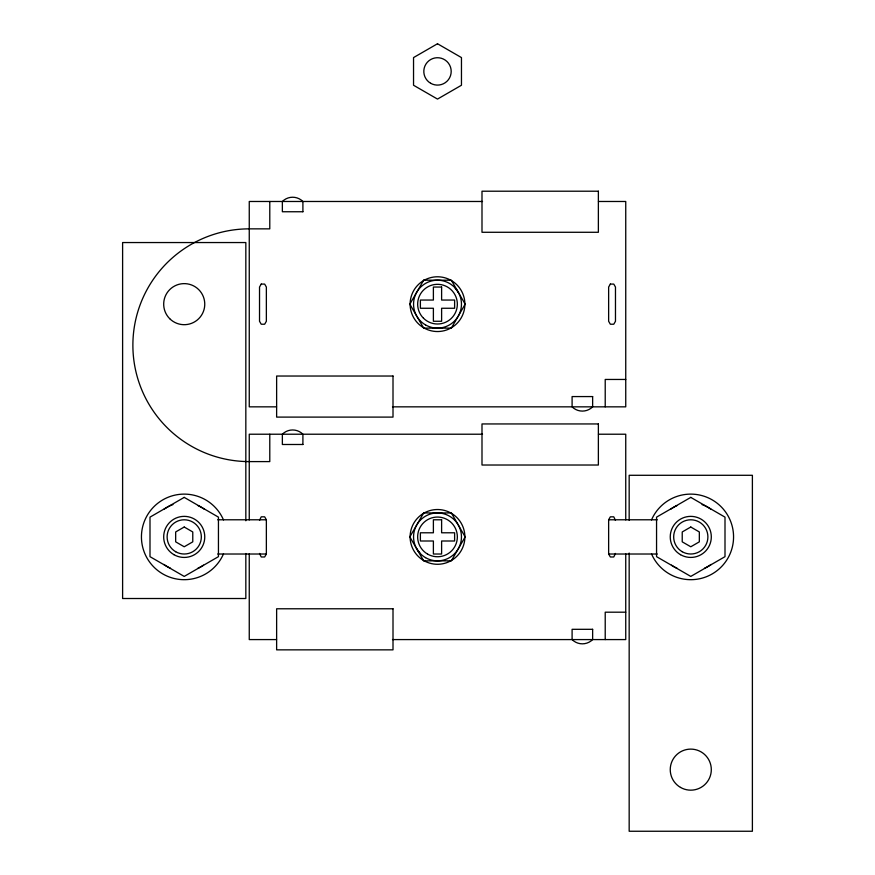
<?xml version="1.0" encoding="UTF-8"?>
<svg xmlns="http://www.w3.org/2000/svg" width="875" height="875" viewBox="0 0 875 875"><rect width="100%" height="100%" fill="white"/><g stroke="black" fill="none" stroke-linecap="round" stroke-linejoin="round"><path stroke-width="1.31" d="M259.525 520.373L261.231 516.819L264.655 516.819L266.361 519.783L266.361 554.017L264.655 556.981L261.231 556.981L259.525 553.427M615.475 553.427L613.769 556.981L610.345 556.981L608.639 554.017L608.639 519.783L610.345 516.819L613.769 516.819L615.475 520.373M482.519 201.48L249.255 201.48L249.255 406.842L276.533 406.842M598.467 201.48L625.745 201.48L625.745 406.842L392.481 406.842M625.745 379.455L605.216 379.455L605.216 406.842M482.519 434.219L249.255 434.219L249.255 519.903M598.467 434.219L625.745 434.219L625.745 519.903M217.711 519.783L266.361 519.783M608.639 519.783L657.289 519.783M217.711 554.017L266.361 554.017M608.639 554.017L657.289 554.017M625.745 612.194L605.216 612.194L605.216 639.581M276.533 639.581L249.255 639.581L249.255 553.897M392.481 639.581L625.745 639.581L625.745 553.897M455.208 288.203L458.248 292.173M416.752 548.877L419.792 552.847M629.169 520.297L629.169 475.289L752.391 475.289L752.391 831.25L629.169 831.25L629.169 553.033M269.784 201.48L269.784 228.856L249.255 228.856A116.375 116.375 0 0 0 132.88 345.231A116.375 116.375 0 0 0 249.255 461.595L269.784 461.595L269.784 434.219M245.831 520.767L245.831 242.55L122.609 242.55L122.609 598.511L245.831 598.511L245.831 553.503M651.492 519.947A42.787 42.787 0 0 1 716.986 503.081A42.787 42.787 0 0 1 716.986 570.719A42.787 42.787 0 0 1 651.492 553.853M711.102 564.441A34.223 34.223 0 0 1 704.473 568.269M677.086 568.269A34.223 34.223 0 0 1 671.508 565.184M670.458 509.359A34.223 34.223 0 0 1 677.086 505.531M702.078 504.591A34.223 34.223 0 0 1 711.102 509.359M223.508 553.853A42.787 42.787 0 0 1 158.014 570.719A42.787 42.787 0 0 1 158.014 503.081A42.787 42.787 0 0 1 223.508 519.947M203.492 565.184A34.223 34.223 0 0 1 197.914 568.269M170.527 568.269A34.223 34.223 0 0 1 163.898 564.441M163.898 509.359A34.223 34.223 0 0 1 172.922 504.591M197.914 505.531A34.223 34.223 0 0 1 204.542 509.359M261.231 284.08L259.525 287.044L259.525 321.267L261.231 324.231L264.655 324.231L266.361 321.267L266.361 287.044L264.655 284.08L261.231 284.08M423.664 280.197L409.839 304.161L423.664 328.114L451.336 328.114L465.161 304.161L451.336 280.197L423.664 280.197M423.664 512.936L409.839 536.9L423.664 560.853L451.336 560.853L465.161 536.9L451.336 512.936L423.664 512.936M610.345 284.08L608.639 287.044L608.639 321.267L610.345 324.231L613.769 324.231L615.475 321.267L615.475 287.044L613.769 284.08L610.345 284.08M437.5 43.75L413.536 57.586L413.536 85.247L437.5 99.083L461.464 85.247L461.464 57.586L437.5 43.75M184.22 497.383L149.997 517.136L149.997 556.664L184.22 576.417L218.444 556.664L218.444 517.136L184.22 497.383M184.22 527.023L175.667 531.956L175.667 541.844L184.22 546.777L192.773 541.844L192.773 531.956L184.22 527.023M690.78 497.383L656.556 517.136L656.556 556.664L690.78 576.417L725.003 556.664L725.003 517.136L690.78 497.383M690.78 527.023L682.227 531.956L682.227 541.844L690.78 546.777L699.333 541.844L699.333 531.956L690.78 527.023M598.369 191.209L481.994 191.209L481.994 232.28L598.369 232.28L598.369 191.209M302.903 211.75L282.363 211.75L282.363 201.48A14.525 14.525 0 0 1 302.903 201.48L302.903 211.75M441.613 287.044L433.387 287.044L433.387 300.048L420.383 300.048L420.383 308.262L433.387 308.262L433.387 321.267L441.613 321.267L441.613 308.262L454.617 308.262L454.617 300.048L441.613 300.048L441.613 287.044M393.006 376.031L276.631 376.031L276.631 417.102L393.006 417.102L393.006 376.031M592.638 396.572L572.097 396.572L572.097 406.842A14.525 14.525 0 0 0 592.638 406.842L592.638 396.572M598.369 423.948L481.994 423.948L481.994 465.019L598.369 465.019L598.369 423.948M302.903 444.489L282.363 444.489L282.363 434.219A14.525 14.525 0 0 1 302.903 434.219L302.903 444.489M441.613 519.783L433.387 519.783L433.387 532.788L420.383 532.788L420.383 541.002L433.387 541.002L433.387 554.017L441.613 554.017L441.613 541.002L454.617 541.002L454.617 532.788L441.613 532.788L441.613 519.783M393.006 608.781L276.631 608.781L276.631 649.852L393.006 649.852L393.006 608.781M592.638 629.311L572.097 629.311L572.097 639.581A14.525 14.525 0 0 0 592.638 639.581L592.638 629.311M425.523 324.909A23.964 23.964 0 0 0 461.464 304.161A23.964 23.964 0 0 0 425.523 283.413A23.964 23.964 0 0 0 425.523 324.909M423.467 318.194A19.852 19.852 0 0 0 456.673 309.291A19.852 19.852 0 0 0 432.359 284.988A19.852 19.852 0 0 0 423.467 318.194M423.806 327.873A27.377 27.377 0 0 0 464.877 304.161A27.377 27.377 0 0 0 423.806 280.448A27.377 27.377 0 0 0 423.806 327.873M680.509 554.684A20.541 20.541 0 0 0 711.309 536.9A20.541 20.541 0 0 0 680.509 519.116A20.541 20.541 0 0 0 680.509 554.684M682.227 551.72A17.117 17.117 0 0 0 707.897 536.9A17.117 17.117 0 0 0 682.227 522.08A17.117 17.117 0 0 0 682.227 551.72M173.95 554.684A20.541 20.541 0 0 0 204.761 536.9A20.541 20.541 0 0 0 173.95 519.116A20.541 20.541 0 0 0 173.95 554.684M175.667 551.72A17.117 17.117 0 0 0 201.338 536.9A17.117 17.117 0 0 0 175.667 522.08A17.117 17.117 0 0 0 175.667 551.72M430.653 83.267A13.694 13.694 0 0 0 451.194 71.411A13.694 13.694 0 0 0 430.653 59.555A13.694 13.694 0 0 0 430.653 83.267M425.523 557.648A23.964 23.964 0 0 0 461.464 536.9A23.964 23.964 0 0 0 425.523 516.152A23.964 23.964 0 0 0 425.523 557.648M427.58 554.094A19.852 19.852 0 0 0 457.352 536.9A19.852 19.852 0 0 0 427.58 519.706A19.852 19.852 0 0 0 427.58 554.094M423.806 560.612A27.377 27.377 0 0 0 464.877 536.9A27.377 27.377 0 0 0 423.806 513.188A27.377 27.377 0 0 0 423.806 560.612M680.509 787.423A20.541 20.541 0 0 0 711.309 769.639A20.541 20.541 0 0 0 680.509 751.855A20.541 20.541 0 0 0 680.509 787.423M169.695 318.675A20.541 20.541 0 0 0 204.061 309.477A20.541 20.541 0 0 0 178.905 284.32A20.541 20.541 0 0 0 169.695 318.675"/></g></svg>
